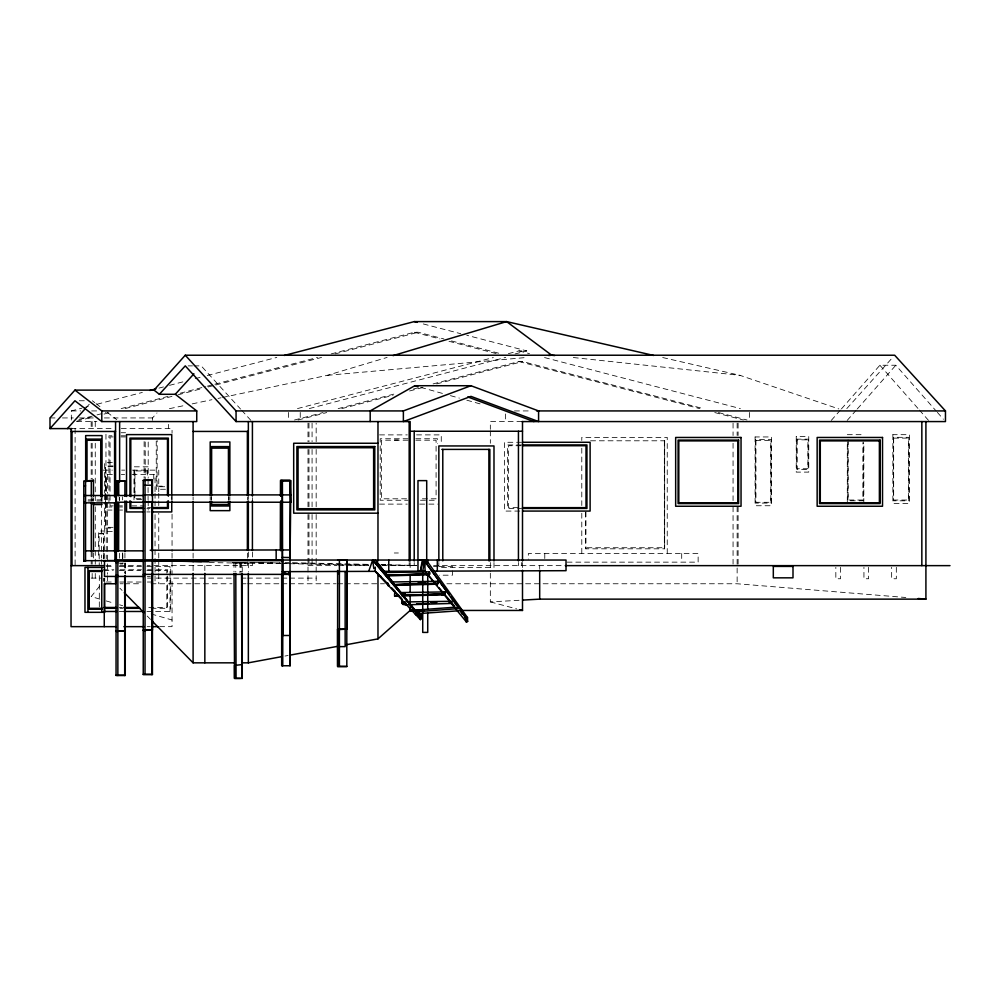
<?xml version="1.0" encoding="UTF-8"?>
<svg xmlns="http://www.w3.org/2000/svg" width="1000" height="1000" viewBox="0 0 1000 1000"><rect width="100%" height="100%" fill="white"/><g stroke="black" fill="none" stroke-linecap="round" stroke-linejoin="round"><path stroke-width="0.75" stroke-dasharray="5 3.75" d="M95.262 564.163L95.262 506.812M95.262 500.613L95.262 443.275M99.312 606.825L99.312 574.312M104 581.4L104 578.312M104.725 581.362L104.725 578.263M158.763 558.05L158.763 513.325M166.8 576.725L166.8 607.475L146.862 607.475M169.988 611.475L169.988 566.575M159.625 626.663L172.05 626.663L172.05 578.112M252.413 562.875L252.413 565.638L147.175 565.638M316.163 514.513L316.163 583.763M316.163 506.775L316.163 449.462M316.163 441.712L316.163 423.125M590.575 440.788L664.663 440.788L664.663 547.737L585.95 547.737M847.3 501.938L847.3 442.325M847.913 441.975L847.913 500.812L863.213 500.812L863.213 441.975M848.1 439.663L848.1 500.037L863.025 500.037L863.025 442.75M863.825 503.462L863.825 442.325M242.262 571.838L242.262 562.575L233.975 562.775M99.675 586.1L91.188 596.587L100.175 599.188M831.275 420.425L840.387 410.075M841.413 408.925L879.9 365.238L895.825 365.238L936.338 411.225M847.188 420.425L856.312 410.075M857.325 408.925L895.825 365.238M86.112 407.725L89.237 404.25M152.5 420.363L152.5 417.938L157 412.925M846.8 408.6L892.588 357.537M222.575 397.463L327.35 375.337L387.113 357.425M71.325 420.05L71.325 410.925L81.9 408.175M83.413 407.775L90.962 405.812M97.013 404.237L142.338 392.425M158.95 388.1L163.487 386.925M169.525 385.35L183.125 381.8M195.212 378.65L201.25 377.088M207.3 375.513L276.8 357.413M78.875 419.613L95.5 415.288M97.013 414.888L106.075 412.525M121.175 408.587L168.012 396.388M180.1 393.25L205.787 386.55M207.3 386.163L213.337 384.588M214.85 384.2L317.587 357.438M331.188 353.9L414.288 332.25L418.237 332.25L443.888 338.938M76.787 421.188L91.9 417.25M103.987 414.1L110.025 412.525M125.138 408.587L171.975 396.388M178.012 394.825L202.188 388.525M208.238 386.95L214.275 385.375M215.787 384.988L321.55 357.438M335.15 353.9L418.237 332.25M297.5 408.575L493.325 357.562M508.387 353.638L518.938 350.9L526.763 350.9L466.775 335.275M515.075 353.938L526.763 350.9M309.312 408.562L505.737 357.4M294.488 420.012L323.1 412.55M338.162 408.625L396.912 393.325M413.488 389.012L419.513 387.438M433.075 383.913L518.938 361.55L522.575 361.55L703.337 408.625M298.113 420.012L326.737 412.55M341.8 408.625L393.025 395.288M409.588 390.975L423.15 387.438M436.7 383.913L522.575 361.55M169.425 408.675L186.137 405.15M192.2 403.875L211.95 399.7M218.025 398.425L221.062 397.775M284.95 656.062L288 655.5M327.35 375.337L526.95 357.438M490.337 573.188L490.337 601.9L521.175 600.175M117.638 563.062L124.925 563.25L122.737 563.05M188.162 365.875L192.5 365.875M193.95 365.875L201.188 365.875L240.575 409.075M79.3 400.763L85.1 400.763M71.325 410.925L80.7 410.925M91.625 410.925L97.875 410.925M514.45 410.925L531.925 410.925M50 417.938L56.212 417.938M62.425 417.938L73.3 417.938M79.513 417.938L93.488 417.938M104.362 417.938L152.5 417.938M76.725 421.575L96.9 421.575M521.912 421.575L490.337 421.575L490.337 429.325M71.037 428.6L114.025 428.6M121.275 428.6L172.05 428.6L172.05 433.263M121.05 432.725L125.575 432.725M847.3 434.675L863.825 434.675M379.538 434.888L407.312 434.888M416.575 434.888L441.262 434.888L441.262 444.113M111.975 435.8L108.95 435.8L108.95 496.15M121.037 435.8L125.575 435.8M113.138 436.925L110.05 436.925L110.05 493.612M120.887 436.925L125.538 436.925M408.088 438.75L380.213 438.75L380.213 500.25L408.088 500.25M415.825 438.75L437.5 438.75L437.5 443.363M394.3 440L398.363 440M408.075 440.2L381.625 440.2L381.625 498.8L408.075 498.8M415.863 440.2L436.087 440.2L436.087 498.8L420.525 498.8M521.587 442.287L504.462 442.287L504.462 511.075L521.587 511.075M521.625 444.938L507.638 444.938L507.638 508.425L521.625 508.425M520.962 445.725L508.575 445.725L508.575 507.65L520.962 507.65M112.312 462.537L104.625 462.537L104.625 493.188M113.075 465.913L105.412 465.913L105.412 528.112L113.075 528.112M113.062 466.688L105.588 466.688L105.588 496.238M148.075 466.812L133.975 466.812L133.975 499.825M103.112 470.138L112.387 470.138M121.662 470.138L124.75 470.138M132.475 470.138L158.763 470.138L158.763 491.737M112.375 474.625L106.237 474.625L106.237 493.3M121.325 474.625L124.625 474.625M132.05 474.625L155.037 474.625L155.037 491.737M157.213 486.163L164.688 486.163M164.7 486.737L157.037 486.737L157.213 440.662M165.475 489.275L156.25 489.275L156.25 440.588M141.025 498.688L134.938 498.688L134.938 470.95L147.125 470.95L147.125 477.113M141.725 499.538L134.738 499.538L134.738 494.888M88.188 499.862L100.95 499.862L100.95 496.812M420.475 500.25L437.5 500.25M87.963 501.025L101.225 501.025L101.225 497.938M379.538 504.113L407.312 504.113M419.663 504.113L427.375 504.113M428.913 504.113L438.175 504.113M113.138 505.863L110.05 505.863L110.05 495.138M119.338 505.863L122.438 505.863M131.725 505.863L144.125 505.863M108.95 506.987L111.975 506.987M119.525 506.987L122.55 506.987M147.613 507.562L150.675 507.562M146.838 508.438L149.913 508.438M112 510.062L105.962 510.062L105.962 502.325M119.537 510.062L122.562 510.062M146.812 511.938L149.925 511.938M113.062 527.337L105.588 527.337L105.588 505.562M112.312 531.5L104.625 531.5L104.625 502.375M99.237 533.85L103.6 533.85L103.6 558.737M394.3 552.987L398.363 552.987M567.062 562.15L698.138 562.15L698.138 553.513L528.337 553.513L528.337 559.275M232.425 562.975L280.287 562.987L255.588 562.513M120.237 563.987L122.75 563.987M105.887 565.638L113.575 565.638M119.625 565.638L141.275 565.638M308 565.638L337.025 565.638M338.587 565.638L344.825 565.638M346.375 565.638L368.212 565.638M382.238 565.638L416.538 565.638M433.6 565.638L564.237 565.638M433.475 566.475L437.875 566.475M439.338 566.475L452.512 566.475L452.512 575.188L439.338 575.188M106.163 566.575L113.837 566.575M119.288 566.575L141.5 566.575M146.938 566.575L170.7 566.575L170.7 611.475L146.938 611.475M103.1 569.75L113.85 569.75M120 569.75L141.5 569.75M147.637 569.75L167.613 569.75L167.613 608.3L147.637 608.3M103.9 570.575L113.112 570.575M119.25 570.575L140.725 570.575M146.862 570.575L166.8 570.575L166.8 575.188M147.3 576.438L150.363 576.438M91.188 578.112L101.562 578.112M147.475 578.112L232 578.112M241.35 578.112L246.025 578.112M247.587 578.112L280.312 578.112M281.875 578.112L288.1 578.112M289.662 578.112L316.163 578.112M106.237 582.025L113.9 582.025M119.787 582.025L126.163 582.025M127.45 582.025L141.488 582.025M147.375 582.025L155.037 582.025L155.037 513.538M120.113 583.763L123.2 583.763M124.75 583.763L141.75 583.763M151.025 583.763L232 583.763M241.35 583.763L246.025 583.763M247.587 583.763L280.312 583.763M281.875 583.763L288.1 583.763M289.662 583.763L336.087 583.763M337.65 583.763L343.9 583.763M345.45 583.763L384.462 583.763M446.887 583.763L737.138 583.763L905.8 597.5M119.25 607.475L122.312 607.475M120 608.3L123.062 608.3M119.288 611.475L123.062 611.475M147.188 626.663L150.3 626.663M284.875 563.413L368.888 564.738M380.925 564.913L416.912 565.487L387.325 564.775M209.275 562.562L252.413 563.337M284.925 562.525L289.337 562.625M292.438 562.7L368.65 564.362M381.1 564.637L385.763 564.75M241.262 562.513L280.212 563.337M232.3 562.438L280.312 563.488M281.863 563.525L288.062 563.663M289.613 563.688L368.675 565.425M573.312 357.525L739.987 375.337L838.825 408.913M662.7 357.537L739.987 375.337M423.288 323.938L460.775 333.713M518.938 350.9L529.487 353.638M544.55 357.562L740.375 408.575M451.438 340.9L501.213 353.862M414.288 332.25L439.938 338.938M448.988 341.287L497.262 353.862M718.4 412.55L747.025 420.012M518.938 361.55L699.7 408.625M714.775 412.55L743.388 420.012M490.337 601.9L516.65 608.888M420.75 387.375L443.025 393.575M450.45 395.637L459.363 398.113M466.788 400.188L481.637 404.312M106.163 600.925L113.65 603.088M119.637 604.825L122.638 605.688M151.088 613.938L172.05 620M92.35 400.763L94.787 402.663M96.013 403.6L102.112 408.338M106.988 412.125L116.75 419.688M119.925 588.225L122.112 590.45M147.225 616.062L150.512 619.4M241.612 410.213L250.938 420.438M937.362 412.375L943.438 419.275M879.9 365.238L918.4 408.925M919.412 410.075L928.538 420.425M239.925 562.413L239.988 573.263M233.962 562.388L234.013 572.1M241.537 562.5L241.562 571.788M235.775 562.5L235.8 571.788M896.325 567.337L896.325 578.75L891.65 578.75L891.65 567.337M868.612 567.337L868.612 578.75L863.938 578.75L863.938 567.337M840.512 567.337L840.512 578.75L835.837 578.75L835.837 567.337M749.412 412.45L749.412 421.575M738.1 423.125L738.1 435.513M738.1 506.775L738.1 564.087M737.138 423.125L737.138 435.513M737.138 506.775L737.138 583.763M733.062 423.125L733.062 435.513M733.062 443.263L733.062 500.575M733.062 506.775L733.062 564.087M681.7 553.513L681.7 562.15M667.237 553.513L667.237 437.388L581.788 437.388L581.788 440.487M664.663 440.788L664.663 548.812L585.625 548.812L585.625 511.863M664.338 440.788L664.338 548.812M585.95 511.775L585.95 548.812M581.788 448.225L581.788 505.513M581.788 513.25L581.788 553.513M544.775 553.513L544.775 562.15M539.688 565.638L539.688 568.675M522.5 562.537L522.5 568.725M521.538 562.537L521.538 565.638M518.438 562.537L518.438 565.638M505.387 413.963L505.387 421.575M493.988 562.525L493.988 567.562L438.85 567.562L438.85 562.525M490.337 430.875L490.337 443.263M490.337 562.537L490.337 571.675M414.212 562.537L414.212 565.638M410.15 562.537L410.15 568.725M409.175 562.537L409.175 565.638M312.075 423.125L312.075 441.712M312.075 449.462L312.075 506.775M312.075 514.513L312.075 565.638M308.975 423.125L308.975 441.712M308.975 449.462L308.975 506.775M308.975 514.513L308.975 565.638M308 423.125L308 441.712M308 449.462L308 506.775M308 514.513L308 583.763M300.238 412.45L300.238 420.05M288.463 412.45L288.463 420.05M252.413 497.663L252.413 500.763M252.413 552.013L252.413 558.212M248.35 496.337L248.35 499.425M248.35 551.975L248.35 558.15M248.35 562.788L248.35 571.8M247.375 496.975L247.375 500.1M247.375 553.15L247.375 565.638M240.287 562.575L240.287 571.85M229.862 496.6L229.862 499.725M228.787 496.613L228.787 499.738M228.438 496.85L228.438 499.888M211.612 496.85L211.612 499.888M211.262 496.613L211.262 499.738M210.188 496.6L210.188 499.725M204.838 565.638L204.838 571.8M193.1 496.975L193.1 500.1M193.1 553.15L193.1 562.513M193.1 565.638L193.1 571.8M172.05 495.562L172.05 500.225M172.05 514.237L172.05 551.613M172.05 553.175L172.05 574.987M171.75 496.475L171.75 499.562M168.425 424.387L168.425 428.6M158.763 493.275L158.763 499.438M158.763 500.988L158.763 505.613M158.763 559.6L158.763 571.938M158.763 573.475L158.763 583.763M155.037 493.3L155.037 499.525M155.037 501.087L155.037 505.75M153.737 474.625L153.737 479.288M148.2 442.013L148.2 477.575M148.075 478.812L148.075 499.825M148.2 500.775L148.2 510.062M147.325 470.1L147.325 477.85M145.213 441.987L145.213 479.137M144.125 441.525L144.125 478.288M134.738 470.1L134.738 493.338M124.925 553.013L124.925 559.138M124.7 563L124.7 573.038M122.575 496.812L122.575 499.938M122.575 552.888L122.575 559.113M119.625 497.475L119.625 500.575M119.625 553.237L119.625 559.438M119.213 497.013L119.213 500.125M108.95 497.7L108.95 503.888M107.525 474.625L107.525 493.3M107.525 494.85L107.525 501.087M107.525 502.638L107.525 574.25M107.525 575.8L107.525 582.025M106.237 494.85L106.237 501.087M106.237 502.638L106.237 558.675M105.962 434.275L105.962 493.05M105.962 494.588L105.962 500.775M105.588 497.788L105.588 504.012M104.625 494.712L104.625 500.85M104.262 558.6L104.262 531.013L98.575 531.013L98.575 558.6M103.9 578.263L103.9 581.337M103.737 551.712L103.737 533.263L99.1 533.263L99.237 564.963M103.737 553.25L103.737 559.4M102.037 496.887L102.037 501.488M101.562 497.9L101.562 500.988M101.562 502.525L101.562 558.05M101.562 559.6L101.562 564.225M95.262 421.575L95.262 429.325M95.262 573.462L95.262 578.112M93.462 497.837L93.462 500.9M93.462 553.013L93.462 559.15M92.163 421.575L92.163 429.325M92.163 443.275L92.163 478.925M92.163 497.512L92.163 500.613M92.163 551.763L92.163 564.163M92.163 573.462L92.163 578.112M91.188 421.575L91.188 429.325M91.188 443.275L91.188 478.925M91.188 497.512L91.312 500.9M91.188 551.763L91.188 564.163M75.113 428.6L75.113 565.638M125.275 563.075L125.275 573.862L125.262 563.1M755.088 436.95L755.088 505.737L771.6 505.737L771.6 436.95L755.088 436.95M755.7 439.6L755.7 503.088L770.987 503.088L770.987 439.6L755.7 439.6M755.875 440.375L755.875 502.3L770.812 502.3L770.812 440.375L755.875 440.375M796.237 436.45L796.237 472.113L808.75 472.113L808.75 436.45L796.237 436.45M796.862 439.162L796.862 469.412L808.125 469.412L808.125 439.162L796.862 439.162M797.025 439.837L797.025 468.725L807.962 468.725L807.962 439.837L797.025 439.837M892.862 434.675L892.862 503.462L909.388 503.462L909.388 434.675L892.862 434.675M893.475 437.325L893.475 500.812L908.775 500.812L908.775 437.325L893.475 437.325M893.662 438.113L893.662 500.037L908.587 500.037L908.587 438.113L893.662 438.113M122.725 558.425L122.713 552.25L122.737 558.4"/><path stroke-width="1.5" d="M71.037 428.6L71.037 626.663L116.1 626.663M87.95 612.325L87.95 567.425M101.762 612.325L101.762 567.425M104.262 626.663L104.262 583.763L115.562 583.763L115.562 576.213M104.725 582.913L104.725 612.325L84.975 612.325L84.975 567.425L103.2 567.425M114.588 551.587L114.588 503.225M114.588 496.987L114.588 431.463M115.562 551.587L115.562 503.225M115.562 496.987L115.562 421.575M116.375 563.062L116.363 550.85L118.312 550.55L118.312 502.85M116.05 631.413L125.262 630.913L125.275 575.413L125.262 675.525L116.05 675.525L116.05 481.25L124.925 480.975L124.925 496.3M143.238 630.5L152.438 630L152.463 560.625L208.55 561.812M248.35 494.787L248.35 421.575M282.2 665.75L282.2 480.625M280.525 495.838L280.525 480.363L290.038 480.363L290.038 665.75M337.612 629.637L346.812 629.138L346.838 559.763M377.975 561L377.975 421.575M417.975 560.05L427.725 560.05L427.725 562.825M422.725 584.963L422.725 632.413L427.725 632.413L427.725 612.513M422.725 581.9L422.725 571.188L424.712 560.05L424.375 565.75M427.725 609.45L427.725 574.225M493.988 560.975L493.988 445.95L438.85 445.95L438.85 560.975M522.725 600.087L539.688 599.138L539.688 570.2M925.913 421.575L925.913 599.138L539.688 599.138M118.338 550.55L118.462 502.85L83.787 502.85M280.55 550.087L280.675 502.238M280.688 496.062L280.725 480.625L290.038 480.625L290.788 502.35M426.2 572.725L425.112 571.4L424.725 561.225L427.312 561.487L467.463 617.537L467.638 621.45L466.45 622.038L466.45 618.088L461.012 610.675M118.537 481.25L118.475 495.513L118.312 481.25L124.925 480.975L118.312 480.975L118.312 495.513M290.038 560.05L290.938 480.625L280.725 480.625L280.725 496.2M417.9 612.45L418.1 614.25L417.9 611.638L409.95 610.55L409.95 607.062M417.65 611.75L418.113 614.163L417.9 611.638L417.95 613.663L420.863 614.987L421.425 618.862L420.288 619.538L420.863 614.987L419.087 612.863L418 613.062L418.113 614.2L417.962 613.325M443.875 594.388L466.45 622.038L467.463 617.537L465.05 617.062L460.562 610.862M368.713 571.362L372.65 560.05L419.913 615.662L420.288 619.538L375.238 571.35L375.238 567.112M375.238 560.05L418.062 614.513L420.863 614.987L416.188 615.15L419.087 612.863L418.413 614.763L420.288 619.538M419.087 612.863L418.062 614.513L414.837 613.7M50 428.6L74.95 400.763L101.788 421.575L196.737 421.575L196.737 410.925L175.275 394.288L159.362 394.288L153.988 390.112L74.95 390.112L50 417.938L50 428.6L72.062 428.6M67.4 428.6L85.075 408.888M153.988 390.112L185.263 355.225L894.663 355.225L945.462 410.925L945.462 421.575L521.912 421.575M159.362 394.288L185.263 365.875L236.062 421.575L410.15 421.575L410.15 561M175.275 394.288L193.925 373.825M385.062 572.5L429.5 571.875L429.5 574.012L426.525 574.812M395.1 584.763L438 583.575L435.025 584.237M401.938 595.4L444.837 594.2L441.863 594.875M345.95 644.788L377.975 638.875L410.15 610.45L410.15 607.35M409.95 610.55L453.488 607.312L460.325 608.475L461.875 613.688L461.875 611.5L460.275 608.475L416.8 611.712L409.95 610.55L412.038 609.2M470.975 385.725L403.375 410.925L403.375 421.575L470.975 396.375L538.587 421.575L538.587 410.925L470.975 385.725L414.812 385.725L370.188 410.925L370.188 421.575M93.462 496.3L93.462 480.275L91.312 480.975L91.312 496.3M393.088 355.625L506.625 321.6L653.612 355.45M149.887 390.462L155.925 388.888M284.35 355.438L414.288 321.6L506.625 321.6L551.7 355.225L554.788 355.55M394.6 596.188L398.875 595.487L394.6 596.188L394.6 593.575M404.625 602.263L401.775 602.913L401.775 598.638L394.338 591M460.412 610.662L419.588 613.55M242.125 662.837L248.35 662.837L281.9 656.625M289.525 655.225L338.325 646.2M404.162 602.525L401.775 602.913L402.713 604.3L405.575 604.837L452 603.425L452 601.287L407.575 601.912M548.612 355.5L551.7 355.225M93.462 480.275L85.55 480.975L85.55 561.237L83.787 561.237L83.787 480.975L93.462 480.975M143.238 480.363L151.888 479.663L152.463 480.363L152.438 674.625L143.238 674.625L143.238 480.363L152.463 480.363M116.05 675.188L125.262 675.2M143.188 674.287L152.438 674.287M346.812 666.325L337.612 666.325L337.562 629.138M418.013 613.65L418.125 614.5L417.9 612.888M395.1 584.763L437.987 583.45L437.987 581.312L392.038 581.962M401.938 595.388L444.825 594.075L444.825 591.938L400.4 592.575M405.8 604.2L402.713 604.3L406.05 604.3M416.613 603.875L428.975 603.5M386.825 575.913L426.675 574.8M393.787 585.388L435.163 584.237M396.05 596.15L399.1 596.062M402.15 595.975L442 594.862M386.6 575.087L429.5 574.012L429.487 571.9M379.275 576.125L380.712 576.087M395.1 584.525L437.987 583.45L437.975 581.337M389.212 585.513L387.762 585.55L387.762 582.938M401.938 595.163L444.825 594.075L444.812 591.962M116.363 560.675L114.938 560.7L114.938 550.85M418.25 582.513L425.875 582.4M400.7 593.488L405.275 593.425M406.05 601.938L401.775 602.913L404.825 602.875M430.737 602.5L436.838 602.425M145.025 560.65L282.2 560.05M389.513 585.737L375.238 571.35L282.2 571.663L287.638 574.3M384.237 571.312L425.225 571.175M433.2 571.15L566.025 570.688L566.025 560.05L116.363 560.037M116.213 481.262L122.575 481.25M74.95 390.112L101.788 410.925L196.737 410.925M185.263 355.225L236.062 410.925L403.375 410.925M536.6 410.925L945.462 410.925M410.15 431.25L522.5 431.25M71.037 431.463L115.562 431.463M193.1 431.438L248.35 431.438M523.15 442.287L590.112 442.287L590.112 511.075L523.15 511.075M377.975 443.25L293.688 443.25L293.688 513.175L377.975 513.175M523.188 444.938L586.938 444.938L586.938 508.425L523.188 508.425M522.513 445.725L586 445.725L586 507.65L522.513 507.65M441.825 449.4L489.85 449.4L489.85 560.85M145.025 485.213L152.463 485.213M83.787 485.825L85.55 485.825M145.025 494.9L290.788 494.9M83.787 495.513L143.525 495.513M145.025 501.712L152.463 501.712M83.787 502.337L85.55 502.337M116.363 502.225L143.525 502.225M145.025 502.225L290.7 502.225M93.112 504.55L102.037 504.55M143.038 507.562L130.8 507.562L130.8 501.325M152.2 507.562L167.488 507.562L167.488 501.325M143.775 508.438L129.95 508.438L129.95 500.8M151.45 508.438L168.337 508.438L168.337 500.8M143.688 511.938L126.538 511.938L126.538 501.112M151.488 511.938L171.75 511.938L171.75 501.112M290.15 549.938L150.2 550.225M85.55 550.85L143.525 550.85M337.612 559.788L346.812 559.788L346.812 666.65L337.612 666.65L337.612 570.462M152.463 560.075L276.163 560.075L276.163 550.225M83.787 560.675L282.762 560.65M144.213 560.65L103.038 560.625M116.05 561.562L118.462 561.562M71.037 565.638L103.938 565.638M565.262 565.638L950 565.638M102.463 570.6L88.675 570.6L88.675 609.15L102.463 609.15M102.312 571.425L88.875 571.425L88.875 608.325L102.312 608.325M337.612 573.513L339.4 573.513M143.238 574.375L290.225 574.375L290.225 665.75L281.675 665.75L281.675 574M116.05 575.288L117.85 575.288M144.25 576.438L104.5 576.438L104.5 560.65M103.9 607.475L116.175 607.475M123.85 607.475L139.188 607.475M104.637 608.3L116.925 608.3M124.6 608.3L139.963 608.3M414.825 610.45L424.188 610.45M461.65 610.45L522.5 610.45L522.5 570.262M103.912 611.475L116.912 611.475M123.888 611.475L143.863 611.475M123.875 626.663L144.075 626.663M151.85 626.663L158.062 626.663M339.4 629.138L346.812 629.138M145.025 630L152.438 630M117.85 630.913L125.262 630.913M281.675 635.487L290.225 635.487M339.425 646.625L345.15 646.625L345.15 571.45M151.6 620.513L193.1 662.837L234.363 662.837M242.262 678.4L241.825 664.625L234.488 665.413L234.488 678.4L242.262 678.4L242.262 573.387M240.512 678.4L234.55 678.375L234.025 573.65M280.725 480.625L282.4 480.65L282.762 635.487M282.2 557.4L290.038 557.537M153.688 560.65L201.55 561.525M124.35 561.013L142.875 561.35M918.175 598.5L925.913 599.138M451.925 603.425L449.038 602.25M414.288 321.6L417.287 322.375M519.575 609.663L522.5 610.45M337.612 629.15L339.4 629.637M143.188 630L145.025 630.5M116.05 630.925L117.85 631.413M414.812 385.725L417.775 386.55M467.762 396.912L533.925 421.575M391.712 587.95L395 591.263M124.3 592.675L143.95 612.725M375.238 571.35L387.975 584.45M437.025 585.462L427.175 573.888L433.075 581.15M438.988 587.775L442.925 592.4M444.9 594.712L449.825 600.5M452.775 603.975L454.738 606.287M465.625 619.087L467.638 621.45M435.037 583.55L441.912 591.975M376.488 561.55L418.413 614.763L372.65 560.05L373.825 568.625M449.225 594.6L424.725 561.225L458.775 608.375M451.037 597.075L459.2 608.2M460.275 608.475L461.875 613.688M465.05 617.062L466.45 622.038M241.575 573.337L241.825 664.625M235.8 573.337L236.062 678.4M921.838 421.575L921.838 565.638M522.5 421.575L522.5 561M518.438 431.25L518.438 561M488.888 449.4L488.888 560.85M442.788 449.4L442.788 560.85M437.312 560.05L437.312 571.138M426.712 560.037L426.712 480.625L417.975 480.625L417.975 571.2M414.212 431.25L414.212 561M410.15 574.9L410.15 591.9M410.15 594.987L410.15 602.712M409.175 421.575L409.175 560.988M406.05 604.075L406.05 604.825M388.75 560.05L388.75 571.3M377.975 573.425L377.975 638.875M339.4 559.788L339.4 666.2M289 572L289 574.963M282.762 560.163L282.762 665.75M280.725 500.875L280.725 550.712M280.525 502.038L280.525 550.05M252.413 421.575L252.413 496.112M252.413 500.763L252.413 550.45M248.35 500.975L248.35 550.425M248.35 573.35L248.35 662.837M247.375 431.438L247.375 495.412M247.375 501.65L247.375 550.025M236.062 410.925L236.062 421.575M229.862 495.037L229.862 441.95L210.188 441.95L210.188 495.037M229.862 501.287L229.862 510.65L210.188 510.65L210.188 501.287M228.787 495.05L228.787 446.613L211.262 446.613L211.262 495.05M228.787 501.3L228.787 505.988L211.262 505.988L211.262 501.3M228.438 495.325L228.438 448.137L211.612 448.137L211.612 495.325M228.438 501.413L228.438 504.462L211.612 504.462L211.612 501.413M204.838 573.35L204.838 662.837M193.1 421.575L193.1 495.412M193.1 501.65L193.1 550.025M193.1 573.35L193.1 662.837M171.75 494.925L171.75 434.613L126.538 434.613L126.538 496.475M168.337 496.213L168.337 438.113L129.95 438.113L129.95 496.213M167.488 495.087L167.488 438.988L130.8 438.988L130.8 496.65M151.888 479.663L151.888 495.688M151.888 501.812L151.888 550.862M151.888 573.562L151.888 674.625M145.025 480.363L145.025 674.163M124.925 500.9L124.925 551.475M124.7 577.337L124.7 675.525M119.625 421.575L119.625 481.987M118.462 502.85L118.462 550.75M117.863 560.625L117.863 675.525M116.363 481.25L116.363 502.85M102.037 496.887L102.037 435.588L85.675 435.588L85.675 481.562M101.788 410.925L101.788 421.575M101.225 496.388L101.225 439.113L86.5 439.113L86.5 480.9M100.95 496.812L100.95 440.275L86.762 440.275L86.762 481.525M93.462 502.438L93.462 551.487M91.312 502.438L91.312 551.487M72 431.463L72 565.638M422.337 560.05L420.35 571.188L423.2 560.862L422.337 560.05M429.5 574.012L426.675 574.925L429.5 573.987L386.6 575.325L429.5 574.138M437.987 583.45L435.025 584.362L437.987 583.425M444.825 594.075L441.863 595L444.825 594.062M741.038 437.463L675.662 437.463L675.662 506.25L741.038 506.25L741.038 437.463M882.525 437.463L817.15 437.463L817.15 506.25L882.525 506.25L882.525 437.463M738.625 440.1L678.088 440.1L678.088 503.6L738.625 503.6L738.625 440.1M880.113 440.1L819.575 440.1L819.575 503.6L880.113 503.6L880.113 440.1M737.9 440.887L678.8 440.887L678.8 502.812L737.9 502.812L737.9 440.887M879.388 440.887L820.288 440.887L820.288 502.812L879.388 502.812L879.388 440.887M374.775 446.55L296.887 446.55L296.887 509.888L374.775 509.888L374.775 446.55M373.625 447.725L298.05 447.725L298.05 508.713L373.625 508.713L373.625 447.725M793 566.413L773.312 566.413L773.312 577.837L793 577.837L793 566.413"/></g></svg>
